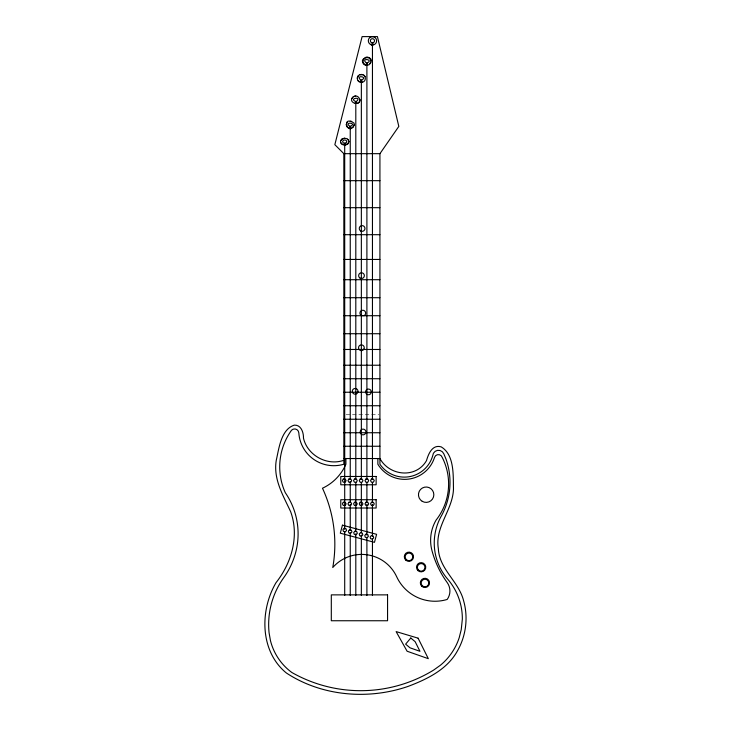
<?xml version="1.0" encoding="UTF-8"?>
<svg xmlns="http://www.w3.org/2000/svg" width="731" height="731" viewBox="0 0 731 731"><rect width="100%" height="100%" fill="white"/><g stroke="black" fill="none" stroke-linecap="round" stroke-linejoin="round"><path stroke-width="0.55" stroke-dasharray="3.65 2.74" d="M346.101 414.742L378.795 414.742"/><path stroke-width="1.1" d="M359.935 99.526C360.127 106.909 347.481 102.587 352.881 97.122C357.843 92.59 363.645 102.431 356.481 103.51L356.143 101.673C347.563 98.411 363.069 96.017 356.143 101.673M354.233 125.686L354.032 123.091C340.6 114.301 348.12 137.949 354.462 124.38M348.833 141.33L347.983 143.705L344.146 144.976L344.42 143.294L346.339 142.655L346.768 141.467C346.412 139.42 342.921 139.447 342.629 141.522L343.095 142.7L344.42 143.294M373.13 44.865L372.792 42.809A2.074 2.074 0 0 0 374.299 39.84A2.074 2.074 0 0 0 371.019 39.264A2.074 2.074 0 0 0 371.43 42.572L372.17 42.809L371.887 44.865L373.148 44.947A4.148 4.148 0 0 0 376.154 38.926A4.148 4.148 0 0 0 369.584 37.774A4.148 4.148 0 0 0 370.425 44.39L371.878 44.947L370.425 44.39M367.236 63.222L367.583 65.205L366.341 65.205L366.615 63.222C359.46 57.365 375.14 59.467 366.615 63.222M361.068 80.264C369.566 76.636 353.932 74.58 361.068 80.264L360.794 82.183C366.441 83.398 367.09 74.041 361.288 74.434C356.344 74.187 355.796 81.936 360.776 82.256L358.144 80.821M355.239 103.51L355.522 101.673M349.966 126.417C342.876 121.218 358.409 123.119 349.966 126.417L349.692 128.172L348.221 127.77L347.042 126.929L346.11 124.48M357.212 78.135L358.482 75.576M370.178 63.707L370.882 62.382M379.928 153.674L398.824 126.408L377.424 36.605L362.11 36.605L334.844 144.683L343.844 153.674L379.928 153.674L379.928 464.24A29.542 29.542 0 0 0 432.706 455.751A5.793 5.793 0 0 1 443.854 453.878L446.084 459.296A69.673 69.673 0 0 1 440.848 516.835A55.254 55.254 0 0 0 447.664 579.116A60.472 60.472 0 0 1 462.339 619.102L461.243 629.61L459.196 637.743A59.714 59.714 0 0 1 440.555 665.128L433.748 670.007A139.383 139.383 0 0 1 291.815 672.474A56.424 56.424 0 0 1 270.443 640.566L269.09 632.854A80.319 80.319 0 0 1 283.811 577.572A76.307 76.307 0 0 0 296.247 550.114A72.46 72.46 0 0 0 285.309 492.721A62.729 62.729 0 0 1 291.523 430.239A4.24 4.24 0 0 1 298.824 432.889A35.088 35.088 0 0 0 343.844 464.24L343.844 153.674M352.04 98.301L352.936 97.177M346.485 123.219L347.389 122.15M340.938 140.206C342.748 137.254 348.248 137.675 348.906 141.321C349.071 146.2 340.472 146.273 340.482 141.421L341.779 139.128L344.639 138.177M352.379 127.715L353.53 126.847M343.095 460.53C326.583 465.912 307.376 455.13 303.484 438.18C303.639 432.588 301.199 424.738 294.282 425.131C281.006 429.408 278.977 448.487 276.272 460.274C273.111 479.189 283.199 495.499 290.682 511.791C299.509 536.106 291.541 563.025 275.998 582.708C259.706 610.495 259.861 651.294 286.296 672.94C321.686 696.287 368.351 700.152 408.163 686.372C427.078 679.236 447.08 669.55 457.323 651.102C466.022 636.08 468.388 617.576 463.637 600.864C458.913 581.556 439.276 569.358 438.335 548.625C434.671 526.877 452.818 510.101 453.476 488.975C453.129 475.351 454.554 454.792 441.168 446.86C432.332 444.21 428.384 453.997 426.493 460.621C416.122 478.704 389.522 476.091 379.928 458.538L343.844 458.538M359.78 74.8L362.814 74.754M354.233 96.428L355.741 96.154M372.17 42.809L372.792 42.809M343.844 180.676L379.928 180.676M343.844 207.686L379.928 207.686M343.844 234.697L379.928 234.697M343.844 259.45L379.928 259.45M343.844 279.708L379.928 279.708M343.844 297.709L379.928 297.709M343.844 315.719L379.928 315.719M343.844 333.72L379.928 333.72M343.844 349.473L379.928 349.473M343.844 365.226L379.928 365.226M343.844 378.731L379.928 378.731M343.844 392.236L379.928 392.236M343.844 405.742L379.928 405.742M343.844 419.238L379.928 419.238M343.844 432.743L379.928 432.743M343.844 446.248L379.928 446.248M350.195 121.182L351.712 121.401M366.341 65.205C353.036 57.868 378.32 52.924 369.073 64.757C356.664 68.093 366.185 49.224 371.028 60.911M342.675 144.592L340.756 142.673M347.481 139.109L348.413 140.114M364.129 75.503L365.061 76.645M345.041 143.294L345.379 144.976M350.588 126.417L350.935 128.172M361.69 80.264L362.028 82.183M377.872 458.538L377.872 464.24A31.296 31.296 0 0 0 434.534 457.387A4.03 4.03 0 0 1 442.218 457.387A58.462 58.462 0 0 1 436.069 520.125A39.977 39.977 0 0 0 431.966 550.607A96.794 96.794 0 0 0 447.18 582.534A14.382 14.382 0 0 1 447.18 599.447A42.188 42.188 0 0 1 396.686 576.759A38.524 38.524 0 0 0 332.769 567.512A133.005 133.005 0 0 0 322.481 488.226A47.232 47.232 0 0 0 345.909 464.24L345.909 458.538M372.454 44.947L372.454 479.225M372.454 482.652L372.454 502.023M372.454 504.308L372.454 536.225M372.454 538.5L372.454 595.491M366.898 65.287L366.898 479.189M366.898 482.606L366.898 501.996M366.898 504.271L366.898 535.065M366.898 537.34L366.898 595.491M361.352 82.256L361.352 479.161M361.352 482.579L361.352 532.762M361.352 535.046L361.352 595.491M355.805 103.583L355.805 479.079M355.805 482.506L355.805 531.583M355.805 533.858L355.805 595.491M350.25 128.236L350.25 479.253M350.25 481.528L350.25 502.042M350.25 504.326L350.25 530.532M350.25 532.817L350.25 595.491M344.703 145.049L344.703 529.354M344.703 531.629L344.703 595.491M371.311 391.935L371.211 392.675A2.86 2.86 0 0 1 365.683 392.675L365.582 391.935A2.86 2.86 0 0 1 368.451 389.075A2.86 2.86 0 0 1 371.311 391.935M342.446 525.169L340.299 533.182L374.464 542.338L376.611 534.315L342.446 525.169M357.907 392.081L357.623 392.766A2.86 2.86 0 0 1 352.662 392.766L352.379 392.081A2.86 2.86 0 0 1 355.138 388.472A2.86 2.86 0 0 1 357.907 392.081M365.811 432.743L365.527 433.419A2.86 2.86 0 0 1 360.566 433.419L360.292 432.743A2.86 2.86 0 0 1 363.051 429.124A2.86 2.86 0 0 1 365.811 432.725M343.323 479.024L342.391 480.632L343.323 482.241L345.178 482.241L346.11 480.632L345.178 479.024L343.323 479.024M348.897 479.024L347.974 480.632L348.897 482.241L350.761 482.241L351.684 480.632L350.761 479.024L348.897 479.024M354.48 479.024L353.548 480.632L354.48 482.241L356.335 482.241L357.267 480.632L356.335 479.024L354.48 479.024M343.323 502.261L342.391 503.869L343.323 505.477L345.178 505.477L346.11 503.869L345.178 502.261L343.323 502.261M360.182 479.024L359.25 480.632L360.182 482.241L362.037 482.241L362.969 480.632L362.037 479.024L360.182 479.024M348.897 502.261L347.974 503.869L348.897 505.477L350.761 505.477L351.684 503.869L350.761 502.261L348.897 502.261M365.92 479.024L364.988 480.632L365.92 482.241L367.775 482.241L368.707 480.632L367.775 479.024L365.92 479.024M354.48 502.261L353.548 503.869L354.48 505.477L356.335 505.477L357.267 503.869L356.335 502.261L354.48 502.261M371.467 479.024L370.544 480.632L371.467 482.241L373.331 482.241L374.263 480.632L373.331 479.024L371.467 479.024M360.182 502.261L359.25 503.869L360.182 505.477L362.037 505.477L362.969 503.869L362.037 502.261L360.182 502.261M365.92 502.261L364.988 503.869L365.92 505.477L367.775 505.477L368.707 503.869L367.775 502.261L365.92 502.261M371.467 502.261L370.544 503.869L371.467 505.477L373.331 505.477L374.263 503.869L373.331 502.261L371.467 502.261M363.883 349.171L363.426 349.765A2.86 2.86 0 0 1 359.378 349.765L358.921 349.171A2.86 2.86 0 0 1 361.406 344.877A2.86 2.86 0 0 1 363.883 349.171M410.795 638.008L405.632 644.148L409.981 647.803L419.969 651.312L415.144 641.663L410.795 638.008M344.255 528.285L342.94 529.591L343.424 531.391L345.215 531.876L346.531 530.56L346.046 528.76L344.255 528.285M349.637 529.719L348.331 531.035L348.806 532.835L350.606 533.319L351.922 532.004L351.437 530.203L349.637 529.719M355.028 531.163L353.713 532.479L354.197 534.279L355.988 534.763L357.304 533.447L356.829 531.647L355.028 531.163M360.538 532.643L359.223 533.959L359.707 535.75L361.498 536.234L362.814 534.918L362.338 533.127L360.538 532.643M366.085 534.133L364.769 535.439L365.244 537.239L367.044 537.724L368.36 536.408L367.876 534.608L366.085 534.133M371.439 535.567L370.133 536.883L370.608 538.674L372.408 539.158L373.724 537.842L373.239 536.042L371.439 535.567M364.23 315.6L361.37 315.6A2.86 2.86 0 0 1 360.611 311.278A2.86 2.86 0 0 1 364.997 311.278A2.86 2.86 0 0 1 364.23 315.6M376.136 476.475L340.774 476.475L340.774 484.781L376.136 484.781L376.136 476.475M376.136 499.721L340.774 499.721L340.774 508.018L376.136 508.018L376.136 499.721M387.567 594.87L331.307 594.87L331.307 620.747L387.567 620.747L387.567 594.87M418.086 638.172L396.12 631.593L407.103 651.23L428.329 658.686L418.086 638.172M360.685 230.959A2.86 2.86 0 0 0 364.979 228.483A2.86 2.86 0 0 0 360.685 225.998A2.86 2.86 0 0 0 360.685 230.959M360.072 278.127A2.86 2.86 0 0 0 364.367 275.651A2.86 2.86 0 0 0 360.072 273.166A2.86 2.86 0 0 0 360.072 278.127M422.216 501.311A7.685 7.685 0 0 0 433.839 494.805A7.685 7.685 0 0 0 422.39 487.997A7.685 7.685 0 0 0 422.216 501.311M406.381 559.644A3.792 3.792 0 0 0 412.659 557.698A3.792 3.792 0 0 0 407.834 553.239A3.792 3.792 0 0 0 406.381 559.644M405.796 560.12A4.614 4.614 0 0 0 413.426 557.753A4.614 4.614 0 0 0 407.56 552.325A4.614 4.614 0 0 0 405.796 560.12M418.589 570.162A3.792 3.792 0 0 0 424.866 568.215A3.792 3.792 0 0 0 420.042 563.747A3.792 3.792 0 0 0 418.589 570.162M418.004 570.628A4.614 4.614 0 0 0 425.634 568.261A4.614 4.614 0 0 0 419.768 562.833A4.614 4.614 0 0 0 418.004 570.628M422.39 585.814A3.792 3.792 0 0 0 428.677 583.868A3.792 3.792 0 0 0 423.843 579.4A3.792 3.792 0 0 0 422.39 585.814M421.805 586.28A4.614 4.614 0 0 0 429.435 583.914A4.614 4.614 0 0 0 423.578 578.495A4.614 4.614 0 0 0 421.805 586.28"/></g></svg>
